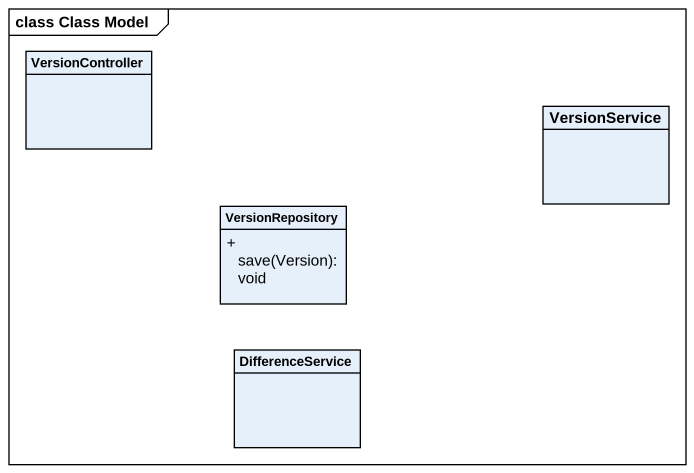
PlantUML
@startuml
mainframe class Class Model
hide circle
hide empty members
skinparam classAttributeIconSize 0
class VersionController
class VersionService
class VersionRepository {
  + save(Version): void
}
class DifferenceService
@enduml
